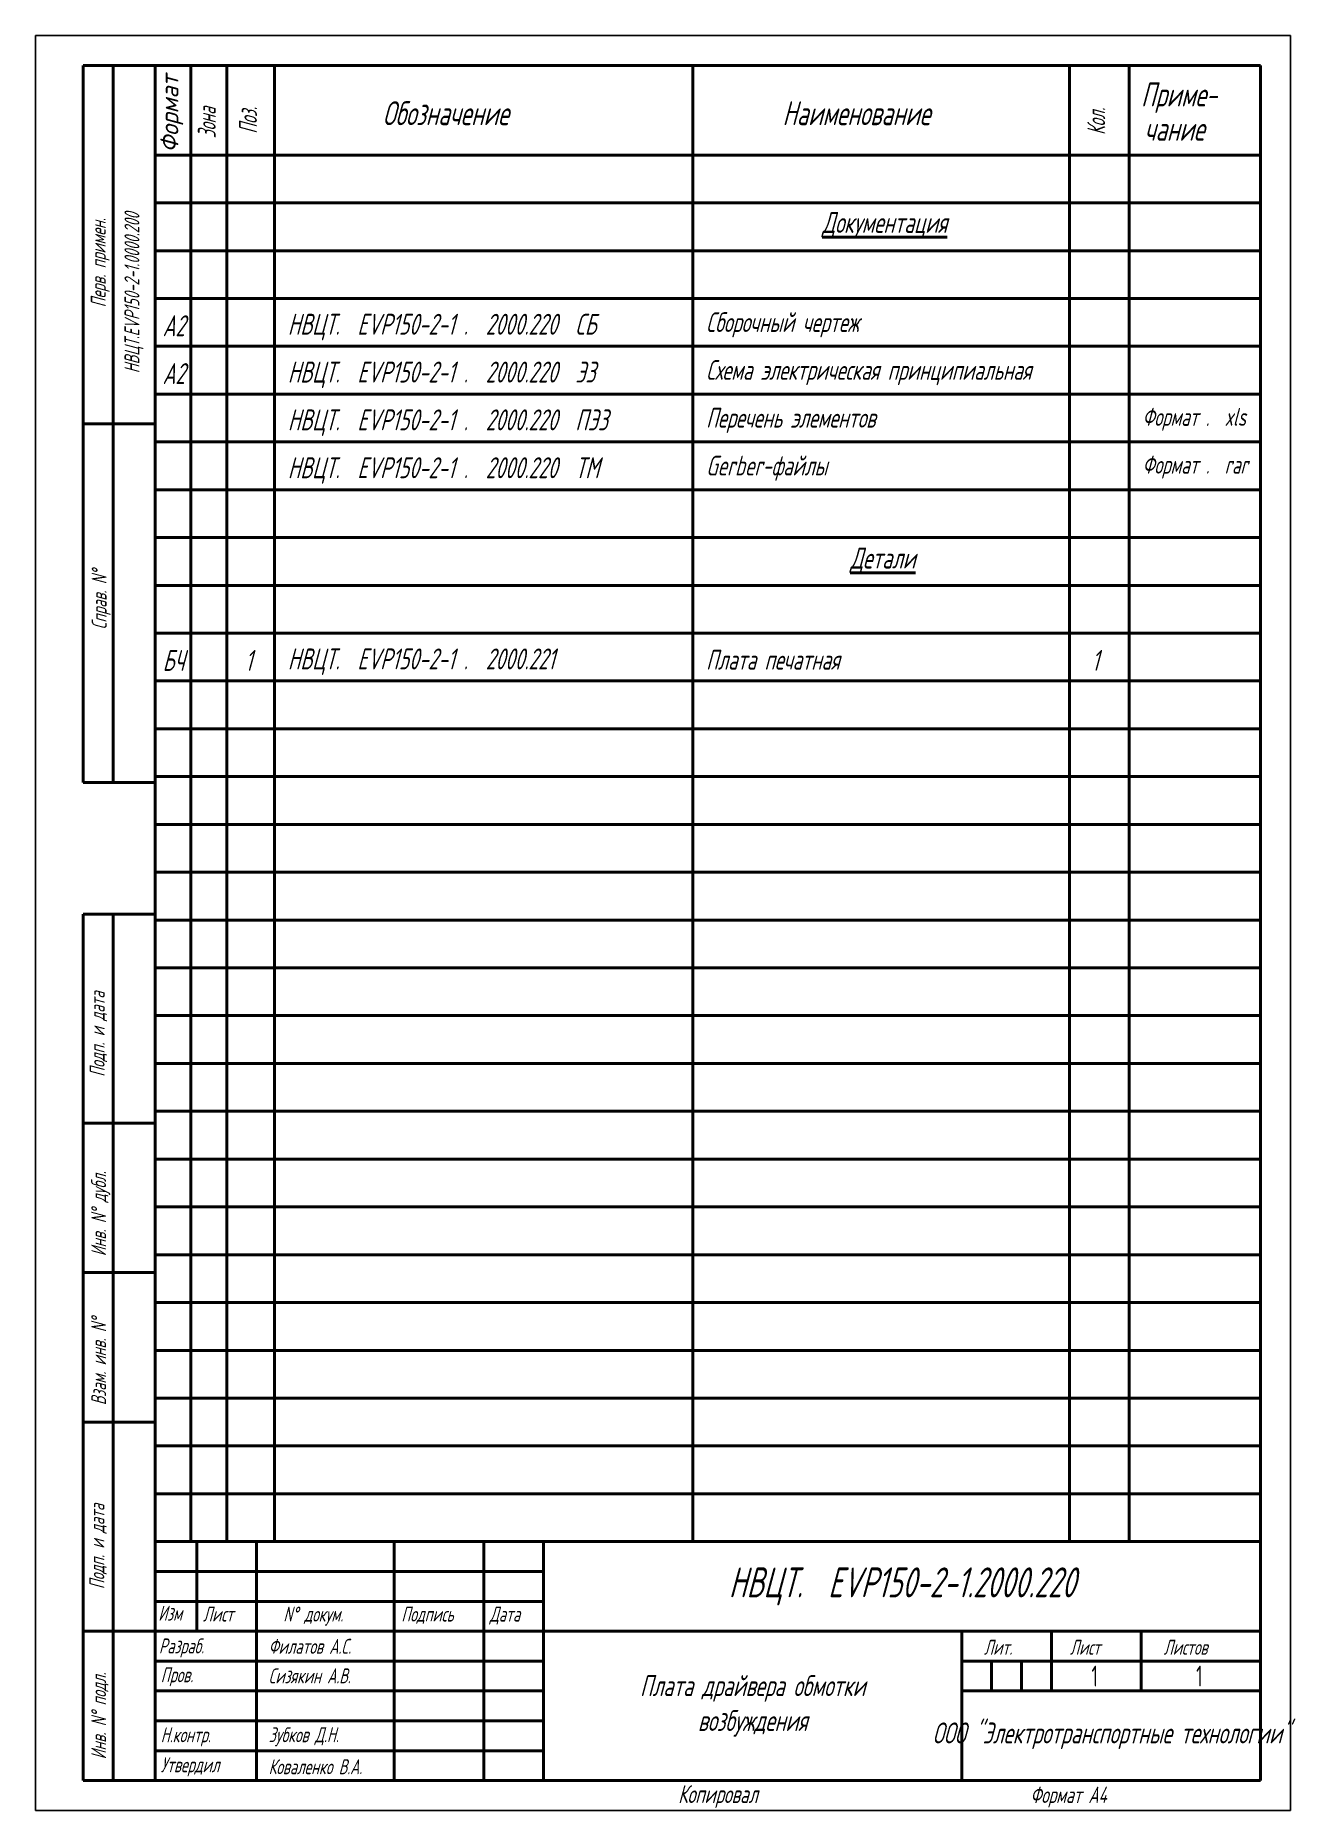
# Model space of a CAD drawing. Extents: x 2596 to 2807, y -313 to -16.
import ezdxf
from ezdxf.enums import TextEntityAlignment as Align

# ---------------------------------------------------------------- set-up
doc = ezdxf.new("R2010")
doc.units = 0
doc.header["$MEASUREMENT"] = 0
doc.layers.get('0').update_dxf_attribs({"linetype": 'CONTINUOUS', "lineweight": 40})
doc.layers.add('текст', color=7, linetype='CONTINUOUS', lineweight=40)
doc.layers.add('Тонкие', color=7, linetype='CONTINUOUS')
doc.styles.add('MtXpl_GOST_type_A_1', font='GOST.TTF')
doc.styles.add('Стиль спецификации', font='geniso.shx', dxfattribs={"width": 0.75, "oblique": 15, "height": 3.5})

msp = doc.modelspace()

# ---------------------------------------------------------------- linework, layer by layer
for p, q in [((2603.99, -20.91), (2603.99, -140.91)), ((2615.99, -20.91), (2603.99, -20.91)), ((2608.99, -20.91), (2608.99, -140.91)), ((2615.99, -307.91), (2615.99, -20.91)), ((2615.99, -20.91), (2800.99, -20.91)), ((2621.99, -267.91), (2621.99, -20.91)), ((2627.99, -267.91), (2627.99, -20.91)), ((2635.99, -267.91), (2635.99, -20.91)), ((2705.99, -267.91), (2705.99, -20.91)), ((2768.99, -267.91), (2768.99, -20.91)), ((2778.99, -267.91), (2778.99, -20.91)), ((2800.99, -20.91), (2800.99, -307.91)), ((2615.99, -35.91), (2800.99, -35.91)), ((2615.99, -43.91), (2800.99, -43.91)), ((2615.99, -51.91), (2800.99, -51.91)), ((2615.99, -59.91), (2800.99, -59.91)), ((2615.99, -67.91), (2800.99, -67.91)), ((2615.99, -75.91), (2800.99, -75.91)), ((2615.99, -80.91), (2603.99, -80.91)), ((2615.99, -83.91), (2800.99, -83.91)), ((2615.99, -91.91), (2800.99, -91.91)), ((2615.99, -99.91), (2800.99, -99.91)), ((2615.99, -107.91), (2800.99, -107.91)), ((2615.99, -115.91), (2800.99, -115.91)), ((2615.99, -123.91), (2800.99, -123.91)), ((2615.99, -131.91), (2800.99, -131.91)), ((2603.99, -140.91), (2615.99, -140.91)), ((2615.99, -139.91), (2800.99, -139.91)), ((2615.99, -147.91), (2800.99, -147.91)), ((2615.99, -155.91), (2800.99, -155.91)), ((2603.99, -162.91), (2615.99, -162.91)), ((2603.99, -307.91), (2603.99, -162.91)), ((2608.99, -162.91), (2608.99, -307.91)), ((2615.99, -163.91), (2800.99, -163.91)), ((2615.99, -171.91), (2800.99, -171.91)), ((2615.99, -179.91), (2800.99, -179.91)), ((2615.99, -187.91), (2800.99, -187.91)), ((2615.99, -195.91), (2800.99, -195.91)), ((2615.99, -197.91), (2603.99, -197.91)), ((2615.99, -203.91), (2800.99, -203.91)), ((2615.99, -211.91), (2800.99, -211.91)), ((2615.99, -219.91), (2800.99, -219.91)), ((2603.99, -222.91), (2615.99, -222.91)), ((2615.99, -227.91), (2800.99, -227.91)), ((2615.99, -235.91), (2800.99, -235.91)), ((2615.99, -243.91), (2800.99, -243.91)), ((2615.99, -247.91), (2603.99, -247.91)), ((2615.99, -251.91), (2800.99, -251.91)), ((2615.99, -259.91), (2800.99, -259.91)), ((2615.99, -267.91), (2800.99, -267.91)), ((2622.99, -267.91), (2622.99, -282.91)), ((2632.99, -267.91), (2632.99, -307.91)), ((2655.99, -267.91), (2655.99, -307.91)), ((2670.99, -267.91), (2670.99, -307.91)), ((2680.99, -307.91), (2680.99, -267.91)), ((2680.99, -272.91), (2615.99, -272.91)), ((2615.99, -277.91), (2680.99, -277.91)), ((2603.99, -282.91), (2800.99, -282.91)), ((2750.99, -282.91), (2750.99, -307.91)), ((2765.99, -282.91), (2765.99, -292.91)), ((2780.99, -282.91), (2780.99, -292.91)), ((2615.99, -287.91), (2680.99, -287.91)), ((2800.99, -287.91), (2750.99, -287.91)), ((2755.99, -287.91), (2755.99, -292.91)), ((2760.99, -287.91), (2760.99, -292.91)), ((2680.99, -292.91), (2615.99, -292.91)), ((2800.99, -292.91), (2750.99, -292.91)), ((2615.99, -297.91), (2680.99, -297.91)), ((2680.99, -302.91), (2615.99, -302.91)), ((2800.99, -307.91), (2603.99, -307.91))]:
    msp.add_line(p, q)
at = {"layer": 'Тонкие'}
for p, q in [((2595.99, -312.91), (2595.99, -15.91)), ((2595.99, -15.91), (2805.99, -15.91)), ((2805.99, -15.91), (2805.99, -312.91)), ((2805.99, -312.91), (2595.99, -312.91))]:
    msp.add_line(p, q, dxfattribs=at)

# ---------------------------------------------------------------- texts
at = {"layer": 'текст', "style": 'Стиль спецификации', "oblique": 15, "width": 0.684211}
msp.add_text('Формат', height=3, rotation=90, dxfattribs=at).set_placement((2619.9, -35.5), (2619.9, -22.5), align=Align.FIT)
at = {"layer": 'текст', "style": 'Стиль спецификации', "oblique": 15, "width": 0.75}
for s, height, p in [('Приме-', 4, (2780.99, -27.78)), ('Обозначение', 4, (2654.08, -30.91)), ('Наименование', 4, (2720.99, -30.91)), ('чание', 4, (2781.54, -33.52)), ('Изм', 2.5, (2616.54, -281.14)), ('Лист', 2.5, (2624.01, -281.29)), ('N%%d докум. ', 2.5, (2637.47, -281.29)), ('Подпись', 2.5, (2657.21, -281.29)), ('Дата', 2.5, (2672, -281.29)), ('Разраб.', 2.5, (2616.65, -286.62)), ('Лит.', 2.5, (2754.71, -286.84)), ('Лист   ', 2.5, (2769.08, -286.84)), ('Листов', 2.5, (2784.77, -286.84)), ('Пров.', 2.5, (2616.95, -291.45)), ('Н.контр.', 2.5, (2616.95, -301.49)), ('Утвердил', 2.5, (2616.95, -306.51)), ('Копировал', 3, (2703.53, -311.66)), ('Формат А4', 2.75, (2762.46, -311.66))]:
    msp.add_text(s, height=height, dxfattribs=at).set_placement(p)
at = {"layer": 'текст', "style": 'Стиль спецификации', "oblique": 15}
for s, height, width, p in [('Зона', 3, 0.684211, (2626.16, -33.1)), ('Поз.', 3, 0.684211, (2633.06, -32.34)), ('Кол.', 3, 0.684211, (2774.99, -32.55)), ('Перв. примен.', 2.5, 0.75, (2607.75, -61.39)), ('НВЦТ.EVP150-2-1.0000.200', 2.5, 0.75, (2613.38, -72.42)), ('Справ. N%%d', 2.5, 0.75, (2607.9, -115.28)), ('Подп. и дата', 2.5, 0.75, (2607.57, -190.14)), ('Инв. N%%d дубл.', 2.5, 0.75, (2607.81, -220.16)), ('Взам. инв. N%%d', 2.5, 0.75, (2607.81, -245.09)), ('Подп. и дата', 2.5, 0.75, (2607.52, -275.87)), ('Инв. N%%d подл.', 2.5, 0.75, (2607.81, -304.34))]:
    msp.add_text(s, height=height, rotation=90, dxfattribs=dict(at, width=width)).set_placement(p)
at = {"layer": 'текст'}
for s, insert, char_height, width, attachment_point, style in [('\\W0.7500;\\LДокументация\\l', (2727.64, -45.44), 3.5, 20.6349, 1, 'Стиль спецификации'), ('\\W0.7500;Сборочный чертеж', (2708.21, -62.22), 3.3, 41.8312, 1, 'Стиль спецификации'), ('\\W0.7500;А2', (2617.26, -62.72), 3.5, 4.5261, 1, 'Стиль спецификации'), ('\\W0.7500;НВЦТ.  EVP150-2-1 .  2000.220  СБ', (2638.21, -62.47), 3.5, 61.6192, 1, 'Стиль спецификации'), ('\\W0.7500;А2', (2617.26, -70.72), 3.5, 4.5261, 1, 'Стиль спецификации'), ('\\W0.7500;НВЦТ.  EVP150-2-1 .  2000.220  Э3', (2638.21, -70.47), 3.5, 61.0037, 1, 'Стиль спецификации'), ('\\W0.7500;Схема электрическая принципиальная', (2708.21, -70.22), 3.3, 105.5731, 1, 'Стиль спецификации'), ('\\W0.7500;НВЦТ.  EVP150-2-1 .  2000.220  ПЭ3', (2638.21, -78.47), 3.5, 61.0037, 1, 'Стиль спецификации'), ('\\W0.7500;Перечень элементов', (2708.21, -78.22), 3.3, 43.9413, 1, 'Стиль спецификации'), ('\\W0.7500;Формат .  xls', (2781.21, -78.22), 3, 37.1455, 1, 'Стиль спецификации'), ('\\W0.7500;НВЦТ.  EVP150-2-1 .  2000.220  ТМ', (2638.21, -86.48), 3.5, 63.993, 1, 'Стиль спецификации'), ('\\W0.7500;Gerber-файлы', (2708.21, -86.22), 3.3, 20.555, 1, 'Стиль спецификации'), ('\\W0.7500;Формат .  rar', (2781.21, -86.22), 3, 36.5301, 1, 'Стиль спецификации'), ('\\W0.7500;\\LДетали\\l', (2732.33, -101.59), 3.5, 11.0042, 1, 'Стиль спецификации'), ('\\W0.7500;БЧ', (2617.26, -118.72), 3.5, 4.3375, 1, 'Стиль спецификации'), ('\\W0.7500;1', (2631.06, -118.72), 3.5, 2.0746, 1, 'Стиль спецификации'), ('\\W0.7500;НВЦТ.  EVP150-2-1 .  2000.221', (2638.21, -118.47), 3.5, 53.1809, 1, 'Стиль спецификации'), ('\\W0.7500;Плата печатная', (2708.21, -118.71), 3.3, 37.6032, 1, 'Стиль спецификации'), ('\\W0.7500;1', (2772.73, -118.72), 3.5, 2.0746, 1, 'Стиль спецификации'), ('\\W0.7500;НВЦТ.  EVP150-2-1.2000.220', (2740.99, -275.41), 5, 117.9137, 5, 'Стиль спецификации'), ('\\W0.7500;Плата драйвера обмотки возбуждения', (2715.99, -295.41), 3.5, 43.2753, 5, 'Стиль спецификации'), ('\\W0.7500;1', (2772.71, -288.66), 3.5, 2.0746, 1, 'MtXpl_GOST_type_A_1'), ('\\W0.7500;1', (2790.21, -288.66), 3.5, 2.0746, 1, 'MtXpl_GOST_type_A_1'), ('\\W0.7500;ООО "Электротранспортные технологии"', (2775.99, -300.41), 3.5, 66.1295, 5, 'Стиль спецификации')]:
    msp.add_mtext(s, dxfattribs=dict(at, insert=insert, char_height=char_height, width=width, attachment_point=attachment_point, style=style))
at = {"layer": 'текст', "char_height": 2.5, "attachment_point": 4, "style": 'Стиль спецификации'}
for s, insert, width, line_spacing_factor in [('\\W0.7500;Филатов А.С.  Сизякин А.В.', (2635, -287.91), 20.879, 1.184402), ('\\W0.7500;Зубков Д.Н.  Коваленко В.А.', (2635, -302.91), 22.7989, 1.284918)]:
    msp.add_mtext(s, dxfattribs=dict(at, insert=insert, width=width, line_spacing_factor=line_spacing_factor))

doc.saveas('drawing.dxf')
